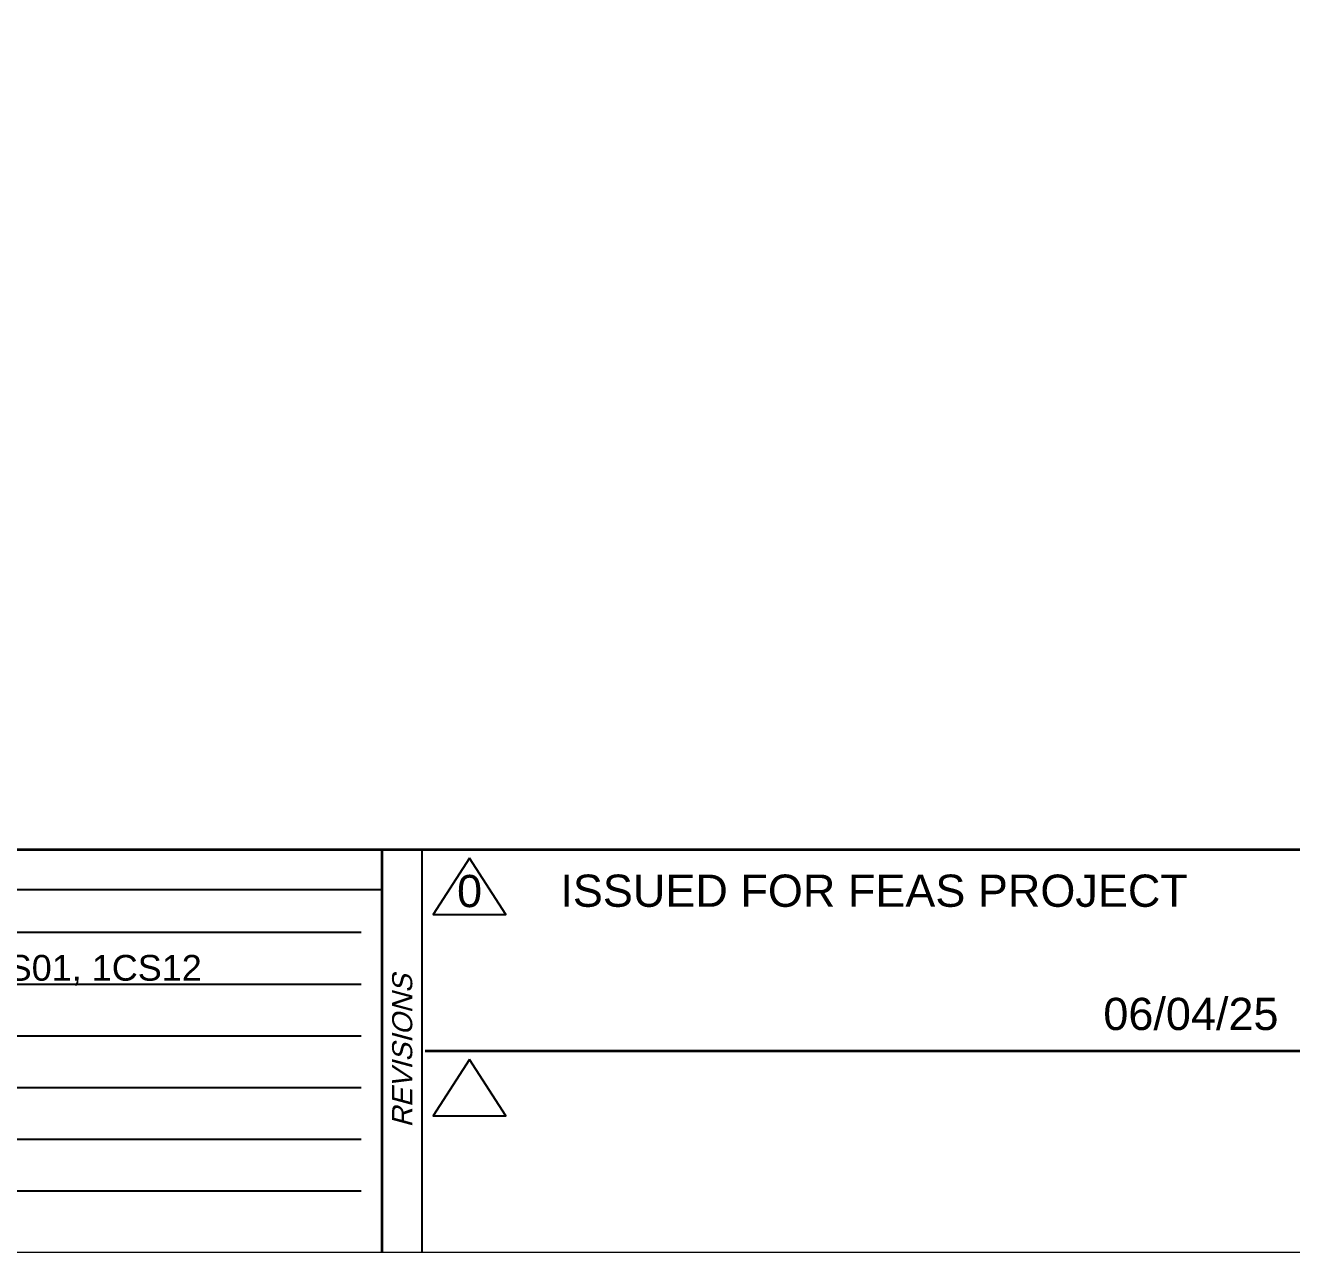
# Model space of a CAD drawing. Header units: inches. Extents: x 0 to 17.2, y 0 to 11.2.
# Drawn here: x 6.268 to 10.199, y 0.121 to 3.934 of the extents above; entities that cross this region are included whole.
import ezdxf
from ezdxf.enums import TextEntityAlignment as Align

# ---------------------------------------------------------------- set-up
doc = ezdxf.new("R2010")
doc.units = ezdxf.units.IN
doc.header["$MEASUREMENT"] = 0
doc.layers.add('BORDER', color=3, linetype='Continuous')
doc.layers.add('BORDERTEXT', color=7, linetype='Continuous')
doc.styles.add('FEASStandard', font='arial.ttf')
doc.styles.add('PART_Standard', font='romans', dxfattribs={"width": 0.8, "height": 0.09})
doc.styles.add('Richmond', font='arial.ttf')

# ---------------------------------------------------------------- blocks, each defined once
blk = doc.blocks.new('Border')
blk.add_line((5.4322, 1.2439), (7.435, 1.2439))
for points in [[(5.4296, 1.0829), (7.435, 1.0829)], [(5.1365, 0.9222), (7.435, 0.9222)], [(4.9824, 0.7615), (7.435, 0.7615)], [(4.8221, 0.6009), (7.435, 0.6009)], [(4.9467, 0.4404), (7.435, 0.4404)]]:
    blk.add_lwpolyline(points)
at = {"layer": 'BORDER'}
for p, q in [((7.625, 0.25), (7.625, 1.5)), ((7.5, 1.375), (0.25, 1.375))]:
    blk.add_line(p, q, dxfattribs=at)
at = {"layer": 'BORDER', "const_width": 0.005}
blk.add_lwpolyline([(0.25, 0.25), (17.25, 0.25), (17.25, 11.25), (0.25, 11.25)], close=True, dxfattribs=at)
at = {"layer": 'BORDER', "const_width": 0.00833}
for points in [[(17.25, 1.5), (0.25, 1.5)], [(7.5, 0.25), (7.5, 1.5)], [(7.6336, 0.875), (10.375, 0.875)]]:
    blk.add_lwpolyline(points, dxfattribs=at)
at = {"layer": 'BORDERTEXT', "style": 'FEASStandard', "oblique": 15}
blk.add_text('REVISIONS', height=0.0625, rotation=90, dxfattribs=at).set_placement((7.5625, 0.875), align=Align.MIDDLE)
blk = doc.blocks.new('BORDER TEXT')
at = {"layer": 'BORDERTEXT'}
for tag, p, height, style in [('API_PIPE_CLASS', (5.4645, 1.2542), 0.08, 'Richmond'), ('MATERIAL1', (12.263, 1.2111), 0.08, 'Richmond'), ('P&ID_#1', (0.25, 1.0831), 0.0625, 'FEASStandard'), ('LINE_#1', (1.4866, 1.0831), 0.0625, 'FEASStandard'), ('CVX_PIPE_SPEC', (5.4619, 1.0932), 0.08, 'Richmond'), ('MATERIAL2', (12.263, 1.0395), 0.08, 'Richmond'), ('P&ID_#2', (0.25, 0.9224), 0.0625, 'FEASStandard'), ('LINE_#2', (1.4866, 0.9224), 0.0625, 'FEASStandard'), ('OP_TEMP', (5.1687, 0.9325), 0.08, 'Richmond'), ('MATERIAL3', (12.263, 0.868), 0.08, 'Richmond'), ('FROM', (5.0146, 0.7718), 0.08, 'Richmond'), ('P&ID_#3', (0.25, 0.7617), 0.0625, 'FEASStandard'), ('LINE_#3', (1.4866, 0.7617), 0.0625, 'FEASStandard'), ('MATERIAL4', (12.263, 0.6965), 0.08, 'Richmond'), ('TO', (4.8543, 0.6112), 0.08, 'Richmond'), ('P&ID_#4', (0.25, 0.601), 0.0625, 'FEASStandard'), ('LINE_#4', (1.4866, 0.601), 0.0625, 'FEASStandard'), ('MATERIAL5', (12.263, 0.5249), 0.08, 'Richmond'), ('MISC', (4.9789, 0.4506), 0.08, 'Richmond'), ('P&ID_#5', (0.25, 0.4403), 0.0625, 'FEASStandard'), ('LINE_#5', (1.4866, 0.4403), 0.0625, 'FEASStandard'), ('INSULATION', (12.9278, 0.4142), 0.0625, 'FEASStandard'), ('P&ID_#6', (0.25, 0.2796), 0.0625, 'FEASStandard'), ('LINE_#6', (1.4866, 0.2796), 0.0625, 'FEASStandard'), ('PWHT', (12.9278, 0.2806), 0.0625, 'FEASStandard')]:
    blk.add_attdef(tag, p, '', height=height, dxfattribs=dict(at, style=style))
at = {"layer": 'BORDERTEXT', "style": 'FEASStandard'}
for tag, p in [('DR.BY', (11.075, 0.5625)), ('DR.BY_DATE', (11.95, 0.5625)), ('CHK_BY', (11.075, 0.3542)), ('CHK._BY_DATE', (11.95, 0.3542))]:
    blk.add_attdef(tag, text='', height=0.1, dxfattribs=at).set_placement(p, align=Align.MIDDLE_CENTER)
at = {"layer": 'BORDERTEXT', "style": 'PART_Standard', "width": 0.8}
for tag, p in [('PLANT_NUMBER', (13.9375, 0.3836)), ('SYSTEM_NUMBER', (14.8125, 0.3836)), ('CIRCUIT_NUMBER', (15.6875, 0.3836)), ('SHEET_NUMBER', (16.5, 0.3836)), ('REVISION', (17.0625, 0.3836))]:
    blk.add_attdef(tag, text='', height=0.15, dxfattribs=at).set_placement(p, align=Align.MIDDLE_CENTER)

msp = doc.modelspace()

# ---------------------------------------------------------------- linework, layer by layer
at = {"layer": 'BORDERTEXT'}
for points in [[(7.6467, 1.349), (7.5338, 1.1734), (7.7595, 1.1734)], [(7.6467, 0.724), (7.5338, 0.5484), (7.7595, 0.5484)]]:
    msp.add_lwpolyline(points, close=True, dxfattribs=at)

# ---------------------------------------------------------------- block references
at = {"layer": 'BORDER'}
msp.add_blockref('Border', (-0.125, -0.125), dxfattribs=at)
at = {"layer": 'BORDERTEXT'}
ref = msp.add_blockref('BORDER TEXT', (-0.125, -0.125), dxfattribs=at)
ref.add_attrib('CVX_PIPE_SPEC', 'A, A7, 15A, 1CB1S01, 1CS12', (5.3369, 0.9682), dxfattribs={"height": 0.08, "style": 'Richmond'})

# ---------------------------------------------------------------- texts
at = {"layer": 'BORDERTEXT', "style": 'FEASStandard'}
msp.add_text('ISSUED FOR FEAS PROJECT', height=0.1, dxfattribs=at).set_placement((8.9026, 1.2476), align=Align.MIDDLE_CENTER)
for tag, text, p in [('0', '', (7.6467, 1.2466)), ('06/04/25', '-', (9.8862, 0.8651))]:
    msp.add_attdef(tag, text=text, height=0.1, dxfattribs=at).set_placement(p, align=Align.MIDDLE_CENTER)

doc.saveas('drawing.dxf')
